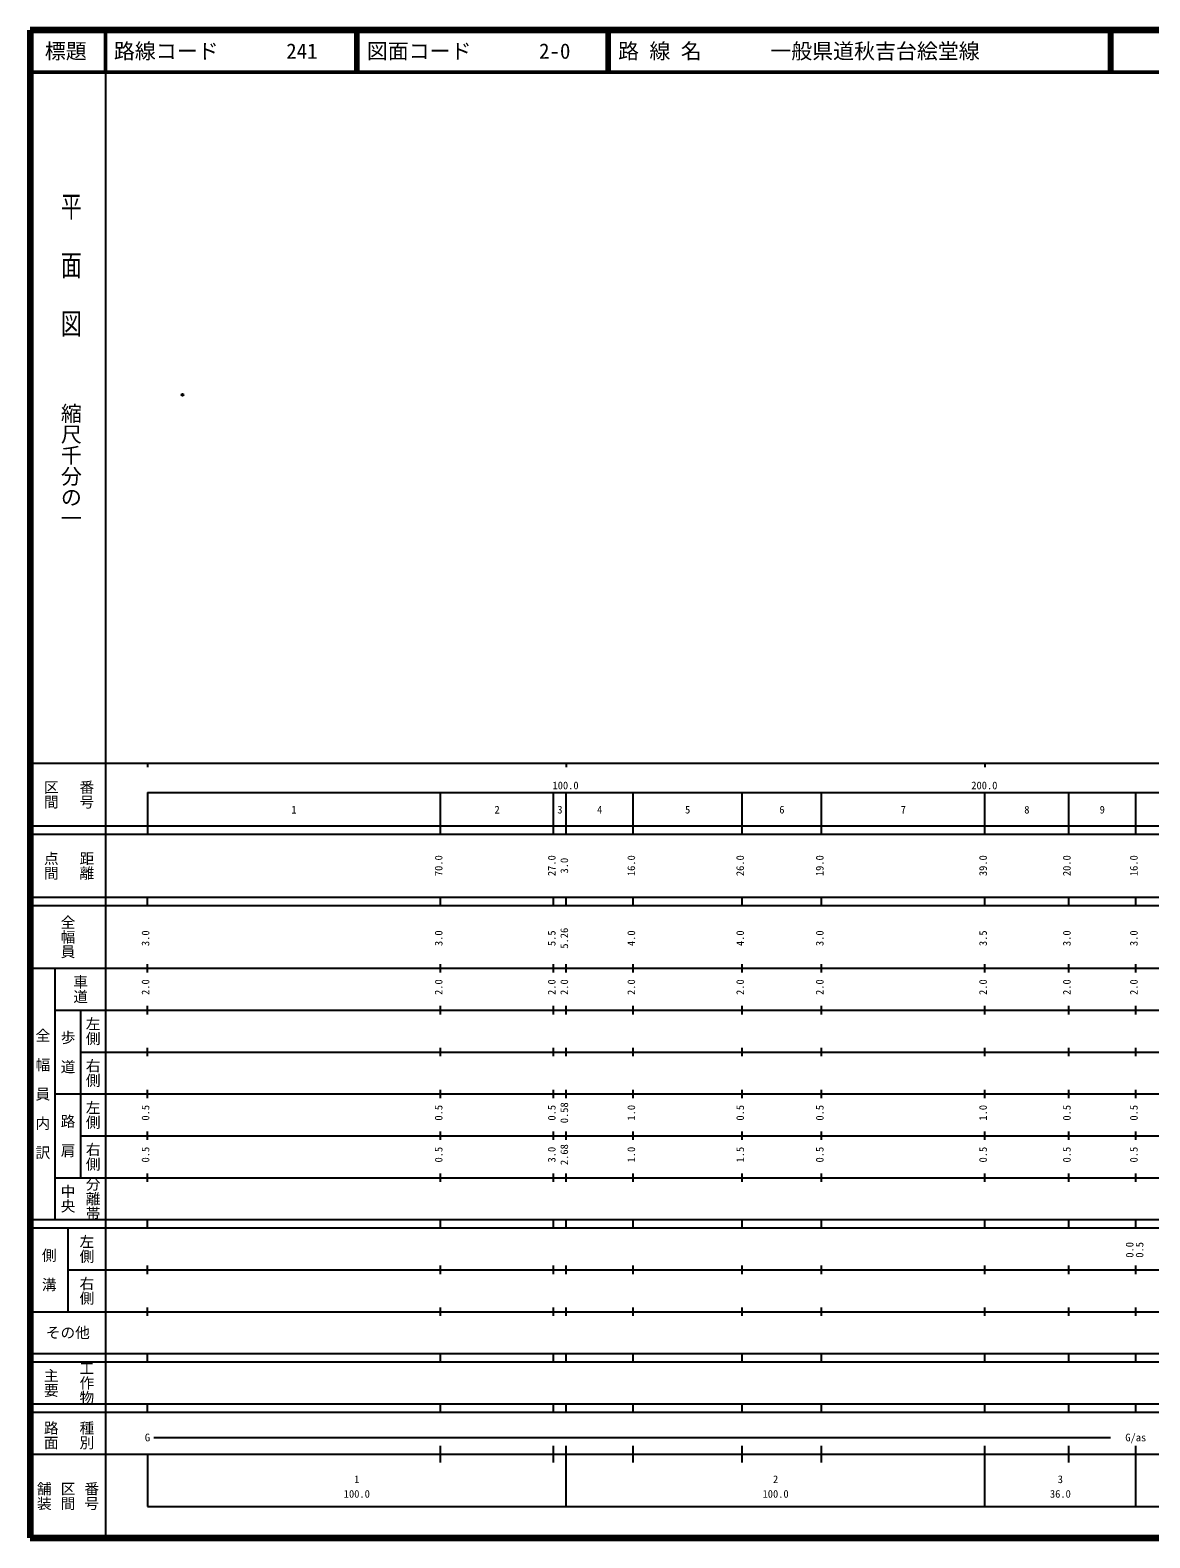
# Model space of a CAD drawing. Units: millimetres on the paper. Extents: x 40 to 680, y 20 to 380.
# Drawn here: x 40 to 307.4, y 20 to 380 of the extents above; entities that cross this region are included whole.
import ezdxf
from ezdxf.enums import TextEntityAlignment as Align

# ---------------------------------------------------------------- set-up
doc = ezdxf.new("R2010")
doc.units = ezdxf.units.MM
doc.header["$PDMODE"] = 32
doc.header["$PDSIZE"] = 0.5
doc.layers.add('M-OTRS', color=6, linetype='Continuous')
doc.layers.add('M-TTL-TXT', color=7, linetype='Continuous')
for name, color, linetype, lineweight in [('M-TTL', 2, 'Continuous', 140), ('M-TTL-BAND', 7, 'Continuous', 25), ('M-TTL-LINE', 7, 'Continuous', 50)]:
    doc.layers.add(name, color=color, linetype=linetype, lineweight=lineweight)
doc.styles.add('@ＭＳ ゴシック', font='')
doc.styles.add('ＭＳ ゴシック', font='')
doc.styles.get('@ＭＳ ゴシック').set_extended_font_data('@MS Gothic')
doc.styles.get('ＭＳ ゴシック').set_extended_font_data('MS Gothic')

msp = doc.modelspace()

# ---------------------------------------------------------------- linework, layer by layer
at = {"layer": 'M-OTRS'}
msp.add_point((76.389, 292.902), dxfattribs=at)
at = {"layer": 'M-TTL'}
for p, q in [((40, 380), (40, 20)), ((680, 380), (40, 380)), ((40, 20), (680, 20))]:
    msp.add_line(p, q, dxfattribs=at)
at = {"layer": 'M-TTL-BAND'}
for p, q in [((58, 370), (58, 20)), ((40, 205), (579, 205)), ((68, 205), (68, 204)), ((168, 205), (168, 204)), ((268, 205), (268, 204)), ((68, 198), (579, 198)), ((68, 198), (68, 188)), ((138, 188), (138, 198)), ((165, 188), (165, 198)), ((168, 188), (168, 198)), ((184, 188), (184, 198)), ((210, 188), (210, 198)), ((229, 188), (229, 198)), ((268, 188), (268, 198)), ((288, 188), (288, 198)), ((304, 188), (304, 198)), ((40, 190), (579, 190)), ((40, 188), (579, 188)), ((40, 173), (579, 173)), ((68, 171), (68, 173)), ((138, 171), (138, 173)), ((165, 171), (165, 173)), ((168, 171), (168, 173)), ((184, 171), (184, 173)), ((210, 171), (210, 173)), ((229, 171), (229, 173)), ((268, 171), (268, 173)), ((288, 171), (288, 173)), ((304, 171), (304, 173)), ((40, 171), (579, 171)), ((40, 156), (579, 156)), ((46, 96), (46, 156)), ((68, 155), (68, 157)), ((138, 155), (138, 157)), ((165, 155), (165, 157)), ((168, 155), (168, 157)), ((184, 155), (184, 157)), ((210, 155), (210, 157)), ((229, 155), (229, 157)), ((268, 155), (268, 157)), ((288, 155), (288, 157)), ((304, 155), (304, 157)), ((46, 146), (579, 146)), ((52, 146), (52, 106)), ((68, 145), (68, 147)), ((138, 145), (138, 147)), ((165, 145), (165, 147)), ((168, 145), (168, 147)), ((184, 145), (184, 147)), ((210, 145), (210, 147)), ((229, 145), (229, 147)), ((268, 145), (268, 147)), ((288, 145), (288, 147)), ((304, 145), (304, 147)), ((68, 135), (68, 137)), ((138, 135), (138, 137)), ((165, 135), (165, 137)), ((168, 135), (168, 137)), ((184, 135), (184, 137)), ((210, 135), (210, 137)), ((229, 135), (229, 137)), ((268, 135), (268, 137)), ((288, 135), (288, 137)), ((304, 135), (304, 137)), ((52, 136), (579, 136)), ((46, 126), (579, 126)), ((68, 125), (68, 127)), ((138, 125), (138, 127)), ((165, 125), (165, 127)), ((168, 125), (168, 127)), ((184, 125), (184, 127)), ((210, 125), (210, 127)), ((229, 125), (229, 127)), ((268, 125), (268, 127)), ((288, 125), (288, 127)), ((304, 125), (304, 127)), ((52, 116), (579, 116)), ((68, 115), (68, 117)), ((138, 115), (138, 117)), ((165, 115), (165, 117)), ((168, 115), (168, 117)), ((184, 115), (184, 117)), ((210, 115), (210, 117)), ((229, 115), (229, 117)), ((268, 115), (268, 117)), ((288, 115), (288, 117)), ((304, 115), (304, 117)), ((46, 106), (579, 106)), ((68, 105), (68, 107)), ((138, 105), (138, 107)), ((165, 105), (165, 107)), ((168, 105), (168, 107)), ((184, 105), (184, 107)), ((210, 105), (210, 107)), ((229, 105), (229, 107)), ((268, 105), (268, 107)), ((288, 105), (288, 107)), ((304, 105), (304, 107)), ((40, 96), (579, 96)), ((40, 94), (579, 94)), ((49, 94), (49, 74)), ((68, 94), (68, 96)), ((138, 94), (138, 96)), ((165, 94), (165, 96)), ((168, 94), (168, 96)), ((184, 94), (184, 96)), ((210, 94), (210, 96)), ((229, 94), (229, 96)), ((268, 94), (268, 96)), ((288, 94), (288, 96)), ((304, 94), (304, 96)), ((49, 84), (579, 84)), ((68, 83), (68, 85)), ((138, 83), (138, 85)), ((165, 83), (165, 85)), ((168, 83), (168, 85)), ((184, 83), (184, 85)), ((210, 83), (210, 85)), ((229, 83), (229, 85)), ((268, 83), (268, 85)), ((288, 83), (288, 85)), ((304, 83), (304, 85)), ((40, 74), (579, 74)), ((68, 73), (68, 75)), ((138, 73), (138, 75)), ((165, 73), (165, 75)), ((168, 73), (168, 75)), ((184, 73), (184, 75)), ((210, 73), (210, 75)), ((229, 73), (229, 75)), ((268, 73), (268, 75)), ((288, 73), (288, 75)), ((304, 73), (304, 75)), ((40, 64), (579, 64)), ((40, 62), (579, 62)), ((68, 62), (68, 64)), ((138, 62), (138, 64)), ((165, 62), (165, 64)), ((168, 62), (168, 64)), ((184, 62), (184, 64)), ((210, 62), (210, 64)), ((229, 62), (229, 64)), ((268, 62), (268, 64)), ((288, 62), (288, 64)), ((304, 62), (304, 64)), ((40, 52), (579, 52)), ((68, 50), (68, 52)), ((138, 50), (138, 52)), ((165, 50), (165, 52)), ((168, 50), (168, 52)), ((184, 50), (184, 52)), ((210, 50), (210, 52)), ((229, 50), (229, 52)), ((268, 50), (268, 52)), ((288, 50), (288, 52)), ((304, 50), (304, 52)), ((40, 50), (579, 50)), ((69.5, 44), (298, 44)), ((40, 40), (579, 40)), ((68, 40), (68, 27.5)), ((138, 38), (138, 42)), ((165, 38), (165, 42)), ((168, 27.5), (168, 42)), ((184, 38), (184, 42)), ((210, 38), (210, 42)), ((229, 38), (229, 42)), ((268, 27.5), (268, 42)), ((288, 38), (288, 42)), ((304, 27.5), (304, 42)), ((68, 27.5), (579, 27.5))]:
    msp.add_line(p, q, dxfattribs=at)
at = {"layer": 'M-TTL-LINE'}
for p, q in [((58, 380), (58, 370)), ((117.75, 380), (117.75, 370)), ((118.25, 380), (118.25, 370)), ((177.75, 380), (177.75, 370)), ((178.25, 380), (178.25, 370)), ((297.75, 380), (297.75, 370)), ((298.25, 380), (298.25, 370)), ((40, 370), (680, 370))]:
    msp.add_line(p, q, dxfattribs=at)

# ---------------------------------------------------------------- texts
at = {"layer": 'M-TTL-BAND', "style": '@ＭＳ ゴシック', "width": 1.4}
msp.add_text('平  面  図', height=3.666, rotation=270, dxfattribs=at).set_placement((49.777, 306.475), align=Align.MIDDLE_RIGHT)
at = {"layer": 'M-TTL-BAND', "style": '@ＭＳ ゴシック'}
msp.add_text('縮尺千分の一', height=3.666, rotation=270, dxfattribs=at).set_placement((49.777, 261.03), align=Align.MIDDLE_RIGHT)
for s, p in [('区間', (45, 197.5)), ('番号', (53.5, 197.5)), ('点間', (45, 180.5)), ('距離', (53.5, 180.5)), ('全幅員', (49, 163.5)), ('車道', (52, 151)), ('左側', (55, 141)), ('全\u3000幅\u3000員\u3000内\u3000訳', (43, 126)), ('歩\u3000道', (49, 136)), ('右側', (55, 131)), ('左側', (55, 121)), ('路\u3000肩', (49, 116)), ('右側', (55, 111)), ('分離帯', (55, 101)), ('中央', (49, 101)), ('左側', (53.5, 89)), ('側\u3000溝', (44.5, 84)), ('右側', (53.5, 79)), ('工作物', (53.5, 57)), ('主要', (45, 57)), ('路面', (45, 44.5)), ('種別', (53.5, 44.5)), ('舗装', (43.333, 30)), ('区間', (49, 30)), ('番号', (54.667, 30))]:
    msp.add_text(s, height=2.566, rotation=270, dxfattribs=at).set_placement(p, align=Align.MIDDLE_CENTER)
at = {"layer": 'M-TTL-BAND', "style": 'ＭＳ ゴシック'}
for s, p in [('100.0', (167.844, 198.195)), ('200.0', (267.844, 198.195)), ('1', (103, 192.405)), ('2', (151.5, 192.405)), ('3', (166.5, 192.405)), ('4', (176, 192.405)), ('5', (197, 192.405)), ('6', (219.5, 192.405)), ('7', (248.5, 192.405)), ('8', (278, 192.405)), ('9', (296, 192.405)), ('G', (68, 42.5)), ('G/as', (304, 42.5)), ('1', (118, 32.523)), ('2', (218, 32.523)), ('3', (286, 32.523)), ('100.0', (118, 29.033)), ('100.0', (218, 29.033)), ('36.0', (286, 29.033))]:
    msp.add_text(s, height=1.833, dxfattribs=at).set_placement(p, align=Align.BOTTOM_CENTER)
for s, p in [('70.0', (139, 180.5)), ('27.0', (166, 180.5)), ('3.0', (169, 180.5)), ('16.0', (185, 180.5)), ('26.0', (211, 180.5)), ('19.0', (230, 180.5)), ('39.0', (269, 180.5)), ('20.0', (289, 180.5)), ('16.0', (305, 180.5)), ('3.0', (69, 163.174)), ('3.0', (139, 163.174)), ('5.5', (166, 163.174)), ('5.26', (169, 163.174)), ('4.0', (185, 163.174)), ('4.0', (211, 163.174)), ('3.0', (230, 163.174)), ('3.5', (269, 163.174)), ('3.0', (289, 163.174)), ('3.0', (305, 163.174)), ('2.0', (69, 151.5)), ('2.0', (139, 151.5)), ('2.0', (166, 151.5)), ('2.0', (169, 151.5)), ('2.0', (185, 151.5)), ('2.0', (211, 151.5)), ('2.0', (230, 151.5)), ('2.0', (269, 151.5)), ('2.0', (289, 151.5)), ('2.0', (305, 151.5)), ('0.5', (69, 121.5)), ('0.5', (139, 121.5)), ('0.5', (166, 121.5)), ('0.58', (169, 121.5)), ('1.0', (185, 121.5)), ('0.5', (211, 121.5)), ('0.5', (230, 121.5)), ('1.0', (269, 121.5)), ('0.5', (289, 121.5)), ('0.5', (305, 121.5)), ('0.5', (69, 111.5)), ('0.5', (139, 111.5)), ('3.0', (166, 111.5)), ('2.68', (169, 111.5)), ('1.0', (185, 111.5)), ('1.5', (211, 111.5)), ('0.5', (230, 111.5)), ('0.5', (269, 111.5)), ('0.5', (289, 111.5)), ('0.5', (305, 111.5)), ('0.0', (304, 88.764)), ('0.5', (306.37, 88.764))]:
    msp.add_text(s, height=1.833, rotation=90, dxfattribs=at).set_placement(p, align=Align.BOTTOM_CENTER)
msp.add_text('その他', height=2.566, dxfattribs=at).set_placement((49, 69), align=Align.MIDDLE_CENTER)
at = {"layer": 'M-TTL-TXT', "style": 'ＭＳ ゴシック'}
msp.add_text('標題', height=3.666, dxfattribs=at).set_placement((48.5, 375), align=Align.MIDDLE_CENTER)
for s, p in [('路線コード', (60, 375)), ('241', (101.142, 375)), ('図面コード', (120.38, 375)), ('2-0', (161.521, 375)), ('路 線 名', (180.38, 375)), ('一般県道秋吉台絵堂線', (216.734, 375))]:
    msp.add_text(s, height=3.666, dxfattribs=at).set_placement(p, align=Align.MIDDLE_LEFT)

doc.saveas('drawing.dxf')
